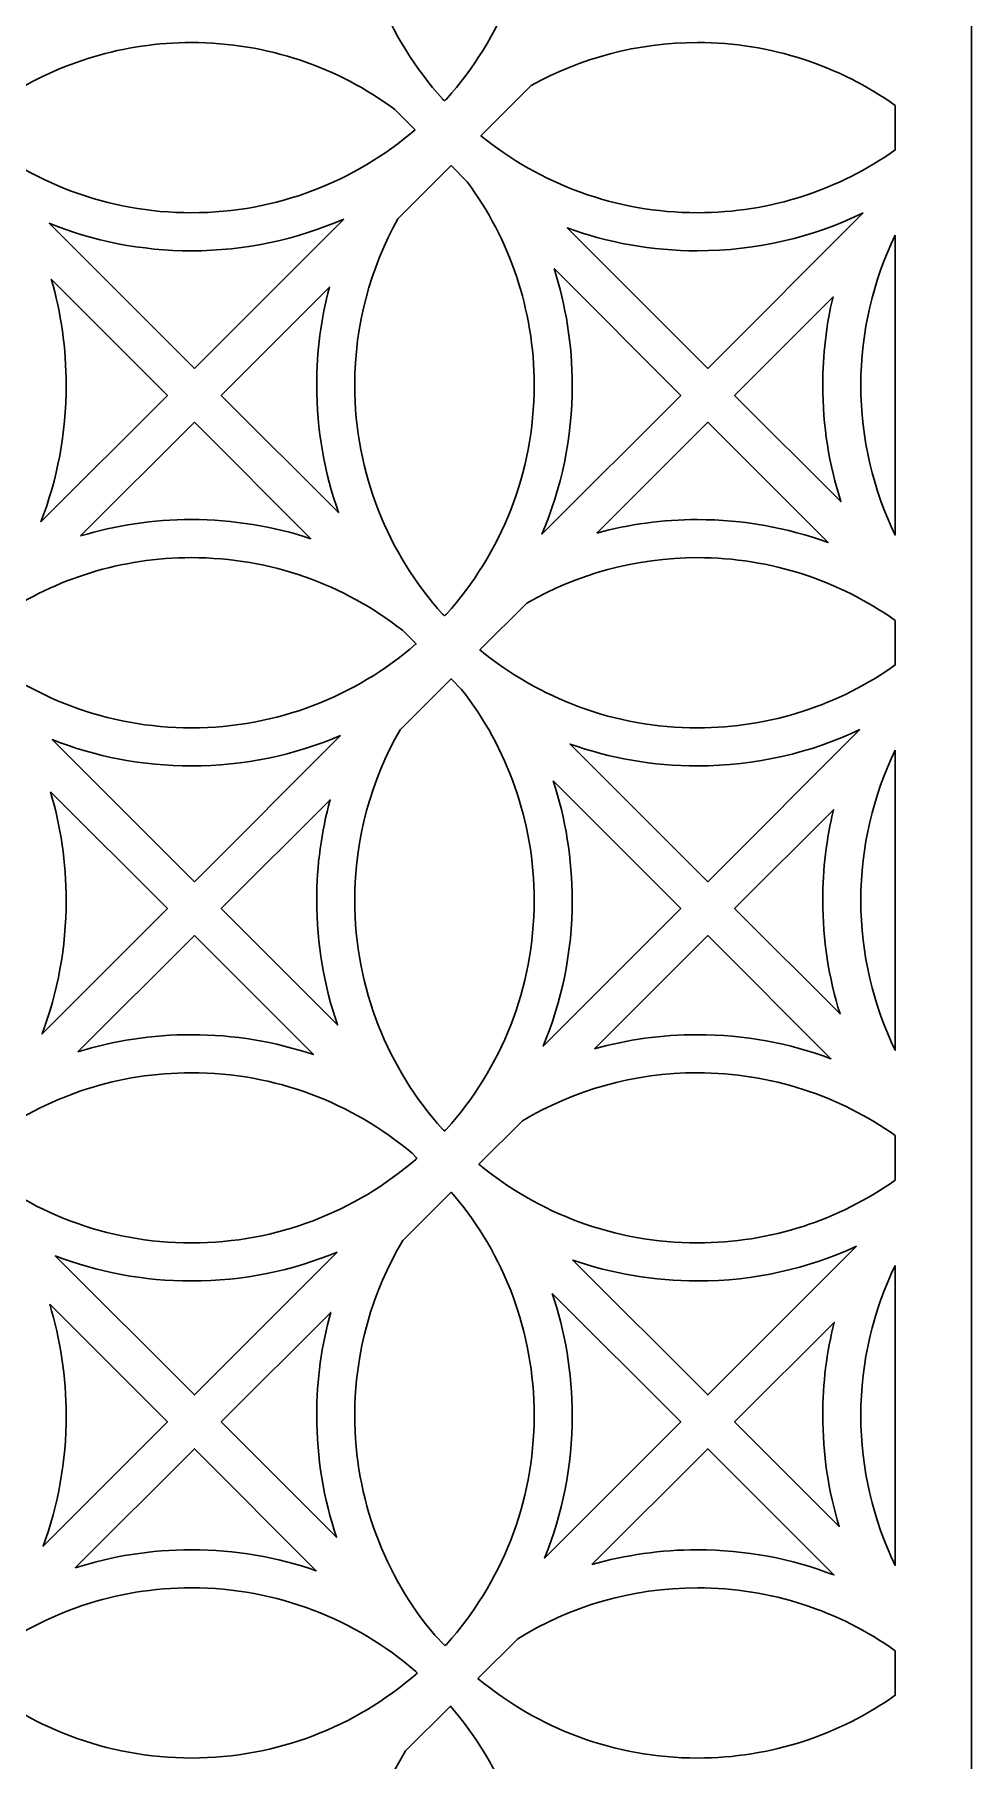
# Model space of a CAD drawing. Header units: centimetres. Extents: x -27 to -22.3, y -9 to 9.
# Drawn here: x -24.528 to -22.336, y 0.319 to 4.359 of the extents above; entities that cross this region are included whole.
import ezdxf

# ---------------------------------------------------------------- set-up
doc = ezdxf.new("R2010")
doc.units = ezdxf.units.CM
doc.header["$MEASUREMENT"] = 0
doc.layers.add('layer 1', color=7, linetype='Continuous')

msp = doc.modelspace()

# ---------------------------------------------------------------- linework, layer by layer
at = {"layer": 'layer 1', "color": 250, "lineweight": 30}
for points, knots in [([(-26.99914, -9.00021), (-26.99914, -9.00021), (-26.99914, -8.8791), (-26.99914, -8.8791), (-26.99914, -8.8791), (-26.99914, -8.8791), (-26.99914, -8.15456), (-26.99914, -8.15456), (-26.99914, -8.15456), (-26.99914, -8.15456), (-26.99914, -7.9634), (-26.99914, -7.9634), (-26.99914, -7.9634), (-26.99914, -7.9634), (-26.99914, -7.86883), (-26.99914, -7.86883), (-26.99914, -7.86883), (-26.99914, -7.86883), (-26.99914, -7.67766), (-26.99914, -7.67766), (-26.99914, -7.67766), (-26.99914, -7.67766), (-26.99914, -6.94883), (-26.99914, -6.94883), (-26.99914, -6.94883), (-26.99914, -6.94883), (-26.99914, -6.7577), (-26.99914, -6.7577), (-26.99914, -6.7577), (-26.99914, -6.7577), (-26.99914, -6.66312), (-26.99914, -6.66312), (-26.99914, -6.66312), (-26.99914, -6.66312), (-26.99914, -6.47189), (-26.99914, -6.47189), (-26.99914, -6.47189), (-26.99914, -6.47189), (-26.99914, -5.7432), (-26.99914, -5.7432), (-26.99914, -5.7432), (-26.99914, -5.7432), (-26.99914, -5.55199), (-26.99914, -5.55199), (-26.99914, -5.55199), (-26.99914, -5.55199), (-26.99914, -5.45741), (-26.99914, -5.45741), (-26.99914, -5.45741), (-26.99914, -5.45741), (-26.99914, -5.26631), (-26.99914, -5.26631), (-26.99914, -5.26631), (-26.99914, -5.26631), (-26.99914, -4.53748), (-26.99914, -4.53748), (-26.99914, -4.53748), (-26.99914, -4.53748), (-26.99914, -4.34628), (-26.99914, -4.34628), (-26.99914, -4.34628), (-26.99914, -4.34628), (-26.99914, -4.2517), (-26.99914, -4.2517), (-26.99914, -4.2517), (-26.99914, -4.2517), (-26.99914, -4.06049), (-26.99914, -4.06049), (-26.99914, -4.06049), (-26.99914, -4.06049), (-26.99914, -3.33171), (-26.99914, -3.33171), (-26.99914, -3.33171), (-26.99914, -3.33171), (-26.99914, -3.14057), (-26.99914, -3.14057), (-26.99914, -3.14057), (-26.99914, -3.14057), (-26.99914, -3.04599), (-26.99914, -3.04599), (-26.99914, -3.04599), (-26.99914, -3.04599), (-26.99914, -2.85482), (-26.99914, -2.85482), (-26.99914, -2.85482), (-26.99914, -2.85482), (-26.99914, -2.12608), (-26.99914, -2.12608), (-26.99914, -2.12608), (-26.99914, -2.12608), (-26.99914, -1.93486), (-26.99914, -1.93486), (-26.99914, -1.93486), (-26.99914, -1.93486), (-26.99914, -1.84028), (-26.99914, -1.84028), (-26.99914, -1.84028), (-26.99914, -1.84028), (-26.99914, -1.6491), (-26.99914, -1.6491), (-26.99914, -1.6491), (-26.99914, -1.6491), (-26.99914, -0.92028), (-26.99914, -0.92028), (-26.99914, -0.92028), (-26.99914, -0.92028), (-26.99914, -0.72915), (-26.99914, -0.72915), (-26.99914, -0.72915), (-26.99914, -0.72915), (-26.99914, -0.63457), (-26.99914, -0.63457), (-26.99914, -0.63457), (-26.99914, -0.63457), (-26.99914, -0.44337), (-26.99914, -0.44337), (-26.99914, -0.44337), (-26.99914, -0.44337), (-26.99914, 0.28533), (-26.99914, 0.28533), (-26.99914, 0.28533), (-26.99914, 0.28533), (-26.99914, 0.47656), (-26.99914, 0.47656), (-26.99914, 0.47656), (-26.99914, 0.47656), (-26.99914, 0.57114), (-26.99914, 0.57114), (-26.99914, 0.57114), (-26.99914, 0.57114), (-26.99914, 0.76231), (-26.99914, 0.76231), (-26.99914, 0.76231), (-26.99914, 0.76231), (-26.99914, 1.49051), (-26.99914, 1.49051), (-26.99914, 1.49051), (-26.99914, 1.49051), (-26.99914, 1.68227), (-26.99914, 1.68227), (-26.99914, 1.68227), (-26.99914, 1.68227), (-26.99914, 1.77685), (-26.99914, 1.77685), (-26.99914, 1.77685), (-26.99914, 1.77685), (-26.99914, 1.96797), (-26.99914, 1.96797), (-26.99914, 1.96797), (-26.99914, 1.96797), (-26.99914, 2.69195), (-26.99914, 2.69195), (-26.99914, 2.69195), (-26.99914, 2.69195), (-26.99914, 2.88798), (-26.99914, 2.88798), (-26.99914, 2.88798), (-26.99914, 2.88798), (-26.99914, 2.98256), (-26.99914, 2.98256), (-26.99914, 2.98256), (-26.99914, 2.98256), (-26.99914, 3.17371), (-26.99914, 3.17371), (-26.99914, 3.17371), (-26.99914, 3.17371), (-26.99914, 3.89339), (-26.99914, 3.89339), (-26.99914, 3.89339), (-26.99914, 3.89339), (-26.99914, 4.09369), (-26.99914, 4.09369), (-26.99914, 4.09369), (-26.99914, 4.09369), (-26.99914, 4.18826), (-26.99914, 4.18826), (-26.99914, 4.18826), (-26.99914, 4.18826), (-26.99914, 4.37942), (-26.99914, 4.37942), (-26.99914, 4.37942), (-26.99914, 4.37942), (-26.99914, 5.09483), (-26.99914, 5.09483), (-26.99914, 5.09483), (-26.99914, 5.09483), (-26.99914, 5.2994), (-26.99914, 5.2994), (-26.99914, 5.2994), (-26.99914, 5.2994), (-26.99914, 5.39397), (-26.99914, 5.39397), (-26.99914, 5.39397), (-26.99914, 5.39397), (-26.99914, 5.58508), (-26.99914, 5.58508), (-26.99914, 5.58508), (-26.99914, 5.58508), (-26.99914, 6.29628), (-26.99914, 6.29628), (-26.99914, 6.29628), (-26.99914, 6.29628), (-26.99914, 6.50511), (-26.99914, 6.50511), (-26.99914, 6.50511), (-26.99914, 6.50511), (-26.99914, 6.59968), (-26.99914, 6.59968), (-26.99914, 6.59968), (-26.99914, 6.59968), (-26.99914, 6.79088), (-26.99914, 6.79088), (-26.99914, 6.79088), (-26.99914, 6.79088), (-26.99914, 7.49772), (-26.99914, 7.49772), (-26.99914, 7.49772), (-26.99914, 7.49772), (-26.99914, 7.71082), (-26.99914, 7.71082), (-26.99914, 7.71082), (-26.99914, 7.71082), (-26.99914, 7.80534), (-26.99914, 7.80534), (-26.99914, 7.80534), (-26.99914, 7.80534), (-26.99914, 7.99654), (-26.99914, 7.99654), (-26.99914, 7.99654), (-26.99914, 7.99654), (-26.99914, 8.69916), (-26.99914, 8.69916), (-26.99914, 8.69916), (-26.99914, 8.69916), (-26.99914, 8.91653), (-26.99914, 8.91653), (-26.99914, 8.91653), (-26.99914, 8.91653), (-26.99914, 9.00077), (-26.99914, 9.00077), (-26.99914, 9.00077), (-26.99914, 9.00077), (-26.09931, 9.00077), (-26.09931, 9.00077), (-26.09931, 9.00077), (-26.09931, 9.00077), (-25.81343, 9.00077), (-25.81343, 9.00077), (-25.81343, 9.00077), (-25.81343, 9.00077), (-24.89787, 9.00077), (-24.89787, 9.00077), (-24.89787, 9.00077), (-24.89787, 9.00077), (-24.61199, 9.00077), (-24.61199, 9.00077), (-24.61199, 9.00077), (-24.61199, 9.00077), (-23.69642, 9.00077), (-23.69642, 9.00077), (-23.69642, 9.00077), (-23.69642, 9.00077), (-23.41055, 9.00077), (-23.41055, 9.00077), (-23.41055, 9.00077), (-23.41055, 9.00077), (-22.49498, 9.00077), (-22.49498, 9.00077), (-22.49498, 9.00077), (-22.49498, 9.00077), (-22.33552, 9.00077), (-22.33552, 9.00077), (-22.33552, 9.00077), (-22.33552, 9.00077), (-22.33552, 8.84131), (-22.33552, 8.84131), (-22.33552, 8.84131), (-22.33552, 8.84131), (-22.33552, 7.87926), (-22.33552, 7.87926), (-22.33552, 7.87926), (-22.33552, 7.87926), (-22.33552, 7.63699), (-22.33552, 7.63699), (-22.33552, 7.63699), (-22.33552, 7.63699), (-22.33552, 6.67355), (-22.33552, 6.67355), (-22.33552, 6.67355), (-22.33552, 6.67355), (-22.33552, 6.43121), (-22.33552, 6.43121), (-22.33552, 6.43121), (-22.33552, 6.43121), (-22.33552, 5.46784), (-22.33552, 5.46784), (-22.33552, 5.46784), (-22.33552, 5.46784), (-22.33552, 5.22553), (-22.33552, 5.22553), (-22.33552, 5.22553), (-22.33552, 5.22553), (-22.33552, 4.26213), (-22.33552, 4.26213), (-22.33552, 4.26213), (-22.33552, 4.26213), (-22.33552, 4.01986), (-22.33552, 4.01986), (-22.33552, 4.01986), (-22.33552, 4.01986), (-22.33552, 3.05645), (-22.33552, 3.05645), (-22.33552, 3.05645), (-22.33552, 3.05645), (-22.33552, 2.81414), (-22.33552, 2.81414), (-22.33552, 2.81414), (-22.33552, 2.81414), (-22.33552, 1.85075), (-22.33552, 1.85075), (-22.33552, 1.85075), (-22.33552, 1.85075), (-22.33552, 1.60839), (-22.33552, 1.60839), (-22.33552, 1.60839), (-22.33552, 1.60839), (-22.33552, 0.64502), (-22.33552, 0.64502), (-22.33552, 0.64502), (-22.33552, 0.64502), (-22.33552, 0.40266), (-22.33552, 0.40266), (-22.33552, 0.40266), (-22.33552, 0.40266), (-22.33552, -0.5607), (-22.33552, -0.5607), (-22.33552, -0.5607), (-22.33552, -0.5607), (-22.33552, -0.80306), (-22.33552, -0.80306), (-22.33552, -0.80306), (-22.33552, -0.80306), (-22.33552, -1.76645), (-22.33552, -1.76645), (-22.33552, -1.76645), (-22.33552, -1.76645), (-22.33552, -2.00875), (-22.33552, -2.00875), (-22.33552, -2.00875), (-22.33552, -2.00875), (-22.33552, -2.97215), (-22.33552, -2.97215), (-22.33552, -2.97215), (-22.33552, -2.97215), (-22.33552, -3.21441), (-22.33552, -3.21441), (-22.33552, -3.21441), (-22.33552, -3.21441), (-22.33552, -4.17782), (-22.33552, -4.17782), (-22.33552, -4.17782), (-22.33552, -4.17782), (-22.33552, -4.4201), (-22.33552, -4.4201), (-22.33552, -4.4201), (-22.33552, -4.4201), (-22.33552, -5.38351), (-22.33552, -5.38351), (-22.33552, -5.38351), (-22.33552, -5.38351), (-22.33552, -5.62586), (-22.33552, -5.62586), (-22.33552, -5.62586), (-22.33552, -5.62586), (-22.33552, -6.58922), (-22.33552, -6.58922), (-22.33552, -6.58922), (-22.33552, -6.58922), (-22.33552, -6.83158), (-22.33552, -6.83158), (-22.33552, -6.83158), (-22.33552, -6.83158), (-22.33552, -7.79495), (-22.33552, -7.79495), (-22.33552, -7.79495), (-22.33552, -7.79495), (-22.33552, -8.03731), (-22.33552, -8.03731), (-22.33552, -8.03731), (-22.33552, -8.03731), (-22.33552, -9.00021), (-22.33552, -9.00021), (-22.33552, -9.00021), (-22.33552, -9.00021), (-22.38961, -9.00021), (-22.38961, -9.00021), (-22.38961, -9.00021), (-22.38961, -9.00021), (-22.63238, -9.00021), (-22.63238, -9.00021), (-22.63238, -9.00021), (-22.63238, -9.00021), (-23.32115, -9.00021), (-23.32115, -9.00021), (-23.32115, -9.00021), (-23.32115, -9.00021), (-23.5194, -9.00021), (-23.5194, -9.00021), (-23.5194, -9.00021), (-23.5194, -9.00021), (-23.59105, -9.00021), (-23.59105, -9.00021), (-23.59105, -9.00021), (-23.59105, -9.00021), (-23.81659, -9.00021), (-23.81659, -9.00021), (-23.81659, -9.00021), (-23.81659, -9.00021), (-24.50534, -9.00021), (-24.50534, -9.00021), (-24.50534, -9.00021), (-24.50534, -9.00021), (-24.71737, -9.00021), (-24.71737, -9.00021), (-24.71737, -9.00021), (-24.71737, -9.00021), (-24.79249, -9.00021), (-24.79249, -9.00021), (-24.79249, -9.00021), (-24.79249, -9.00021), (-25.00087, -9.00021), (-25.00087, -9.00021), (-25.00087, -9.00021), (-25.00087, -9.00021), (-25.68958, -9.00021), (-25.68958, -9.00021), (-25.68958, -9.00021), (-25.68958, -9.00021), (-25.91881, -9.00021), (-25.91881, -9.00021), (-25.91881, -9.00021), (-25.91881, -9.00021), (-25.98676, -9.00021), (-25.98676, -9.00021), (-25.98676, -9.00021), (-25.98676, -9.00021), (-26.18507, -9.00021), (-26.18507, -9.00021), (-26.18507, -9.00021), (-26.18507, -9.00021), (-26.8739, -9.00021), (-26.8739, -9.00021), (-26.8739, -9.00021), (-26.8739, -9.00021), (-26.99914, -9.00021), (-26.99914, -9.00021)], [0, 0, 0, 0, 0.0086957, 0.0086957, 0.0086957, 0.0086957, 0.0173913, 0.0173913, 0.0173913, 0.0173913, 0.026087, 0.026087, 0.026087, 0.026087, 0.0347826, 0.0347826, 0.0347826, 0.0347826, 0.0434783, 0.0434783, 0.0434783, 0.0434783, 0.0521739, 0.0521739, 0.0521739, 0.0521739, 0.0608696, 0.0608696, 0.0608696, 0.0608696, 0.0695652, 0.0695652, 0.0695652, 0.0695652, 0.0782609, 0.0782609, 0.0782609, 0.0782609, 0.0869565, 0.0869565, 0.0869565, 0.0869565, 0.0956522, 0.0956522, 0.0956522, 0.0956522, 0.1043478, 0.1043478, 0.1043478, 0.1043478, 0.1130435, 0.1130435, 0.1130435, 0.1130435, 0.1217391, 0.1217391, 0.1217391, 0.1217391, 0.1304348, 0.1304348, 0.1304348, 0.1304348, 0.1391304, 0.1391304, 0.1391304, 0.1391304, 0.1478261, 0.1478261, 0.1478261, 0.1478261, 0.1565217, 0.1565217, 0.1565217, 0.1565217, 0.1652174, 0.1652174, 0.1652174, 0.1652174, 0.173913, 0.173913, 0.173913, 0.173913, 0.1826087, 0.1826087, 0.1826087, 0.1826087, 0.1913043, 0.1913043, 0.1913043, 0.1913043, 0.2, 0.2, 0.2, 0.2, 0.2086957, 0.2086957, 0.2086957, 0.2086957, 0.2173913, 0.2173913, 0.2173913, 0.2173913, 0.226087, 0.226087, 0.226087, 0.226087, 0.2347826, 0.2347826, 0.2347826, 0.2347826, 0.2434783, 0.2434783, 0.2434783, 0.2434783, 0.2521739, 0.2521739, 0.2521739, 0.2521739, 0.2608696, 0.2608696, 0.2608696, 0.2608696, 0.2695652, 0.2695652, 0.2695652, 0.2695652, 0.2782609, 0.2782609, 0.2782609, 0.2782609, 0.2869565, 0.2869565, 0.2869565, 0.2869565, 0.2956522, 0.2956522, 0.2956522, 0.2956522, 0.3043478, 0.3043478, 0.3043478, 0.3043478, 0.3130435, 0.3130435, 0.3130435, 0.3130435, 0.3217391, 0.3217391, 0.3217391, 0.3217391, 0.3304348, 0.3304348, 0.3304348, 0.3304348, 0.3391304, 0.3391304, 0.3391304, 0.3391304, 0.3478261, 0.3478261, 0.3478261, 0.3478261, 0.3565217, 0.3565217, 0.3565217, 0.3565217, 0.3652174, 0.3652174, 0.3652174, 0.3652174, 0.373913, 0.373913, 0.373913, 0.373913, 0.3826087, 0.3826087, 0.3826087, 0.3826087, 0.3913043, 0.3913043, 0.3913043, 0.3913043, 0.4, 0.4, 0.4, 0.4, 0.4086957, 0.4086957, 0.4086957, 0.4086957, 0.4173913, 0.4173913, 0.4173913, 0.4173913, 0.426087, 0.426087, 0.426087, 0.426087, 0.4347826, 0.4347826, 0.4347826, 0.4347826, 0.4434783, 0.4434783, 0.4434783, 0.4434783, 0.4521739, 0.4521739, 0.4521739, 0.4521739, 0.4608696, 0.4608696, 0.4608696, 0.4608696, 0.4695652, 0.4695652, 0.4695652, 0.4695652, 0.4782609, 0.4782609, 0.4782609, 0.4782609, 0.4869565, 0.4869565, 0.4869565, 0.4869565, 0.4956522, 0.4956522, 0.4956522, 0.4956522, 0.5043478, 0.5043478, 0.5043478, 0.5043478, 0.5130435, 0.5130435, 0.5130435, 0.5130435, 0.5217391, 0.5217391, 0.5217391, 0.5217391, 0.5304348, 0.5304348, 0.5304348, 0.5304348, 0.5391304, 0.5391304, 0.5391304, 0.5391304, 0.5478261, 0.5478261, 0.5478261, 0.5478261, 0.5565217, 0.5565217, 0.5565217, 0.5565217, 0.5652174, 0.5652174, 0.5652174, 0.5652174, 0.573913, 0.573913, 0.573913, 0.573913, 0.5826087, 0.5826087, 0.5826087, 0.5826087, 0.5913043, 0.5913043, 0.5913043, 0.5913043, 0.6, 0.6, 0.6, 0.6, 0.6086957, 0.6086957, 0.6086957, 0.6086957, 0.6173913, 0.6173913, 0.6173913, 0.6173913, 0.626087, 0.626087, 0.626087, 0.626087, 0.6347826, 0.6347826, 0.6347826, 0.6347826, 0.6434783, 0.6434783, 0.6434783, 0.6434783, 0.6521739, 0.6521739, 0.6521739, 0.6521739, 0.6608696, 0.6608696, 0.6608696, 0.6608696, 0.6695652, 0.6695652, 0.6695652, 0.6695652, 0.6782609, 0.6782609, 0.6782609, 0.6782609, 0.6869565, 0.6869565, 0.6869565, 0.6869565, 0.6956522, 0.6956522, 0.6956522, 0.6956522, 0.7043478, 0.7043478, 0.7043478, 0.7043478, 0.7130435, 0.7130435, 0.7130435, 0.7130435, 0.7217391, 0.7217391, 0.7217391, 0.7217391, 0.7304348, 0.7304348, 0.7304348, 0.7304348, 0.7391304, 0.7391304, 0.7391304, 0.7391304, 0.7478261, 0.7478261, 0.7478261, 0.7478261, 0.7565217, 0.7565217, 0.7565217, 0.7565217, 0.7652174, 0.7652174, 0.7652174, 0.7652174, 0.773913, 0.773913, 0.773913, 0.773913, 0.7826087, 0.7826087, 0.7826087, 0.7826087, 0.7913043, 0.7913043, 0.7913043, 0.7913043, 0.8, 0.8, 0.8, 0.8, 0.8086957, 0.8086957, 0.8086957, 0.8086957, 0.8173913, 0.8173913, 0.8173913, 0.8173913, 0.826087, 0.826087, 0.826087, 0.826087, 0.8347826, 0.8347826, 0.8347826, 0.8347826, 0.8434783, 0.8434783, 0.8434783, 0.8434783, 0.8521739, 0.8521739, 0.8521739, 0.8521739, 0.8608696, 0.8608696, 0.8608696, 0.8608696, 0.8695652, 0.8695652, 0.8695652, 0.8695652, 0.8782609, 0.8782609, 0.8782609, 0.8782609, 0.8869565, 0.8869565, 0.8869565, 0.8869565, 0.8956522, 0.8956522, 0.8956522, 0.8956522, 0.9043478, 0.9043478, 0.9043478, 0.9043478, 0.9130435, 0.9130435, 0.9130435, 0.9130435, 0.9217391, 0.9217391, 0.9217391, 0.9217391, 0.9304348, 0.9304348, 0.9304348, 0.9304348, 0.9391304, 0.9391304, 0.9391304, 0.9391304, 0.9478261, 0.9478261, 0.9478261, 0.9478261, 0.9565217, 0.9565217, 0.9565217, 0.9565217, 0.9652174, 0.9652174, 0.9652174, 0.9652174, 0.973913, 0.973913, 0.973913, 0.973913, 0.9826087, 0.9826087, 0.9826087, 0.9826087, 1, 1, 1, 1]), ([(-23.77875, 4.74383), (-23.77875, 4.88134), (-23.74411, 5.01077), (-23.6831, 5.12389), (-23.6831, 5.12389), (-23.6831, 5.12389), (-23.55349, 5.25351), (-23.55349, 5.25351), (-23.55349, 5.25351), (-23.55349, 5.25351), (-23.50443, 5.20445), (-23.50443, 5.20445), (-23.50443, 5.20445), (-23.41278, 5.0741), (-23.35895, 4.91524), (-23.35895, 4.74383), (-23.35895, 4.74383), (-23.35895, 4.53781), (-23.4367, 4.34994), (-23.56442, 4.20788), (-23.56442, 4.20788), (-23.56589, 4.20659), (-23.56736, 4.20529), (-23.56882, 4.20399), (-23.56882, 4.20399), (-23.57039, 4.20539), (-23.57196, 4.20678), (-23.57354, 4.20817), (-23.57354, 4.20817), (-23.70111, 4.35019), (-23.77875, 4.53795), (-23.77875, 4.74383)], [0, 0, 0, 0, 0.1111111, 0.1111111, 0.1111111, 0.1111111, 0.2222222, 0.2222222, 0.2222222, 0.2222222, 0.3333333, 0.3333333, 0.3333333, 0.3333333, 0.4444444, 0.4444444, 0.4444444, 0.4444444, 0.5555556, 0.5555556, 0.5555556, 0.5555556, 0.6666667, 0.6666667, 0.6666667, 0.6666667, 0.7777778, 0.7777778, 0.7777778, 0.7777778, 1, 1, 1, 1]), ([(-23.6376, 4.13618), (-23.77808, 4.01506), (-23.96099, 3.94181), (-24.16098, 3.94181), (-24.16098, 3.94181), (-24.35751, 3.94181), (-24.53754, 4.01257), (-24.67702, 4.12997), (-24.67702, 4.12997), (-24.67702, 4.12997), (-24.5932, 4.2138), (-24.5932, 4.2138), (-24.5932, 4.2138), (-24.46845, 4.29377), (-24.32012, 4.34014), (-24.16098, 4.34014), (-24.16098, 4.34014), (-23.98281, 4.34014), (-23.81822, 4.28198), (-23.68508, 4.18366), (-23.68508, 4.18366), (-23.68508, 4.18366), (-23.6376, 4.13618), (-23.6376, 4.13618)], [0, 0, 0, 0, 0.1428571, 0.1428571, 0.1428571, 0.1428571, 0.2857143, 0.2857143, 0.2857143, 0.2857143, 0.4285714, 0.4285714, 0.4285714, 0.4285714, 0.5714286, 0.5714286, 0.5714286, 0.5714286, 0.7142857, 0.7142857, 0.7142857, 0.7142857, 1, 1, 1, 1]), ([(-22.51375, 4.19296), (-22.64454, 4.28564), (-22.80427, 4.34014), (-22.97673, 4.34014), (-22.97673, 4.34014), (-23.11812, 4.34014), (-23.25095, 4.30349), (-23.36631, 4.23924), (-23.36631, 4.23924), (-23.36631, 4.23924), (-23.48338, 4.12217), (-23.48338, 4.12217), (-23.48338, 4.12217), (-23.34525, 4.00944), (-23.16888, 3.94181), (-22.97673, 3.94181), (-22.97673, 3.94181), (-22.80429, 3.94181), (-22.64454, 3.99626), (-22.51375, 4.0889), (-22.51375, 4.0889), (-22.51375, 4.0889), (-22.51375, 4.19296), (-22.51375, 4.19296)], [0, 0, 0, 0, 0.1428571, 0.1428571, 0.1428571, 0.1428571, 0.2857143, 0.2857143, 0.2857143, 0.2857143, 0.4285714, 0.4285714, 0.4285714, 0.4285714, 0.5714286, 0.5714286, 0.5714286, 0.5714286, 0.7142857, 0.7142857, 0.7142857, 0.7142857, 1, 1, 1, 1]), ([(-23.77875, 3.53812), (-23.77875, 3.67951), (-23.7421, 3.81235), (-23.67784, 3.9277), (-23.67784, 3.9277), (-23.67784, 3.9277), (-23.55349, 4.05206), (-23.55349, 4.05206), (-23.55349, 4.05206), (-23.55349, 4.05206), (-23.51544, 4.01402), (-23.51544, 4.01402), (-23.51544, 4.01402), (-23.41711, 3.88089), (-23.35895, 3.71629), (-23.35895, 3.53812), (-23.35895, 3.53812), (-23.35895, 3.3321), (-23.4367, 3.14423), (-23.56442, 3.00217), (-23.56442, 3.00217), (-23.5659, 3.00088), (-23.56737, 2.99957), (-23.56884, 2.99827), (-23.56884, 2.99827), (-23.57036, 2.99962), (-23.57189, 3.00097), (-23.57342, 3.00231), (-23.57342, 3.00231), (-23.70105, 3.14436), (-23.77875, 3.33217), (-23.77875, 3.53812)], [0, 0, 0, 0, 0.1111111, 0.1111111, 0.1111111, 0.1111111, 0.2222222, 0.2222222, 0.2222222, 0.2222222, 0.3333333, 0.3333333, 0.3333333, 0.3333333, 0.4444444, 0.4444444, 0.4444444, 0.4444444, 0.5555556, 0.5555556, 0.5555556, 0.5555556, 0.6666667, 0.6666667, 0.6666667, 0.6666667, 0.7777778, 0.7777778, 0.7777778, 0.7777778, 1, 1, 1, 1]), ([(-23.80472, 3.92686), (-23.91384, 3.87919), (-24.03431, 3.85269), (-24.16098, 3.85269), (-24.16098, 3.85269), (-24.27867, 3.85269), (-24.39102, 3.87557), (-24.49388, 3.91704), (-24.49388, 3.91704), (-24.49388, 3.91704), (-24.15421, 3.57737), (-24.15421, 3.57737), (-24.15421, 3.57737), (-24.15421, 3.57737), (-23.80472, 3.92686), (-23.80472, 3.92686)], [0, 0, 0, 0, 0.2, 0.2, 0.2, 0.2, 0.4, 0.4, 0.4, 0.4, 0.6, 0.6, 0.6, 0.6, 1, 1, 1, 1]), ([(-22.58869, 3.94144), (-22.706, 3.88459), (-22.83764, 3.85269), (-22.97673, 3.85269), (-22.97673, 3.85269), (-23.08384, 3.85269), (-23.18653, 3.87161), (-23.28167, 3.90627), (-23.28167, 3.90627), (-23.28167, 3.90627), (-22.95276, 3.57737), (-22.95276, 3.57737), (-22.95276, 3.57737), (-22.95276, 3.57737), (-22.58869, 3.94144), (-22.58869, 3.94144)], [0, 0, 0, 0, 0.2, 0.2, 0.2, 0.2, 0.4, 0.4, 0.4, 0.4, 0.6, 0.6, 0.6, 0.6, 1, 1, 1, 1]), ([(-22.51375, 3.88909), (-22.56545, 3.78307), (-22.5945, 3.66399), (-22.5945, 3.53812), (-22.5945, 3.53812), (-22.5945, 3.41224), (-22.56546, 3.29315), (-22.51375, 3.18713), (-22.51375, 3.18713), (-22.51375, 3.18713), (-22.51375, 3.88909), (-22.51375, 3.88909)], [0, 0, 0, 0, 0.25, 0.25, 0.25, 0.25, 0.5, 0.5, 0.5, 0.5, 1, 1, 1, 1]), ([(-23.31251, 3.81109), (-23.28484, 3.72506), (-23.26984, 3.63334), (-23.26984, 3.53812), (-23.26984, 3.53812), (-23.26984, 3.41439), (-23.29509, 3.29655), (-23.34068, 3.18945), (-23.34068, 3.18945), (-23.34068, 3.18945), (-23.01578, 3.51436), (-23.01578, 3.51436), (-23.01578, 3.51436), (-23.01578, 3.51436), (-23.31251, 3.81109), (-23.31251, 3.81109)], [0, 0, 0, 0, 0.2, 0.2, 0.2, 0.2, 0.4, 0.4, 0.4, 0.4, 0.6, 0.6, 0.6, 0.6, 1, 1, 1, 1]), ([(-24.48916, 3.7863), (-24.46635, 3.70751), (-24.45409, 3.62425), (-24.45409, 3.53812), (-24.45409, 3.53812), (-24.45409, 3.42539), (-24.47508, 3.31756), (-24.51329, 3.21828), (-24.51329, 3.21828), (-24.51329, 3.21828), (-24.21722, 3.51436), (-24.21722, 3.51436), (-24.21722, 3.51436), (-24.21722, 3.51436), (-24.48916, 3.7863), (-24.48916, 3.7863)], [0, 0, 0, 0, 0.2, 0.2, 0.2, 0.2, 0.4, 0.4, 0.4, 0.4, 0.6, 0.6, 0.6, 0.6, 1, 1, 1, 1]), ([(-23.86787, 3.53812), (-23.86787, 3.61746), (-23.85744, 3.69436), (-23.83797, 3.76758), (-23.83797, 3.76758), (-23.83797, 3.76758), (-24.09119, 3.51436), (-24.09119, 3.51436), (-24.09119, 3.51436), (-24.09119, 3.51436), (-23.81661, 3.23977), (-23.81661, 3.23977), (-23.81661, 3.23977), (-23.84976, 3.33306), (-23.86787, 3.43347), (-23.86787, 3.53812)], [0, 0, 0, 0, 0.2, 0.2, 0.2, 0.2, 0.4, 0.4, 0.4, 0.4, 0.6, 0.6, 0.6, 0.6, 1, 1, 1, 1]), ([(-22.68362, 3.53812), (-22.68362, 3.6092), (-22.67524, 3.67832), (-22.65952, 3.74459), (-22.65952, 3.74459), (-22.65952, 3.74459), (-22.88975, 3.51436), (-22.88975, 3.51436), (-22.88975, 3.51436), (-22.88975, 3.51436), (-22.64114, 3.26575), (-22.64114, 3.26575), (-22.64114, 3.26575), (-22.66869, 3.35161), (-22.68362, 3.44312), (-22.68362, 3.53812)], [0, 0, 0, 0, 0.2, 0.2, 0.2, 0.2, 0.4, 0.4, 0.4, 0.4, 0.6, 0.6, 0.6, 0.6, 1, 1, 1, 1]), ([(-24.42043, 3.18512), (-24.33833, 3.21008), (-24.25123, 3.22355), (-24.16098, 3.22355), (-24.16098, 3.22355), (-24.06342, 3.22355), (-23.96955, 3.20781), (-23.88169, 3.17883), (-23.88169, 3.17883), (-23.88169, 3.17883), (-24.15421, 3.45134), (-24.15421, 3.45134), (-24.15421, 3.45134), (-24.15421, 3.45134), (-24.42043, 3.18512), (-24.42043, 3.18512)], [0, 0, 0, 0, 0.2, 0.2, 0.2, 0.2, 0.4, 0.4, 0.4, 0.4, 0.6, 0.6, 0.6, 0.6, 1, 1, 1, 1]), ([(-23.21204, 3.19207), (-23.13707, 3.21256), (-23.05818, 3.22355), (-22.97673, 3.22355), (-22.97673, 3.22355), (-22.86939, 3.22355), (-22.76648, 3.20455), (-22.67117, 3.16975), (-22.67117, 3.16975), (-22.67117, 3.16975), (-22.95276, 3.45134), (-22.95276, 3.45134), (-22.95276, 3.45134), (-22.95276, 3.45134), (-23.21204, 3.19207), (-23.21204, 3.19207)], [0, 0, 0, 0, 0.2, 0.2, 0.2, 0.2, 0.4, 0.4, 0.4, 0.4, 0.6, 0.6, 0.6, 0.6, 1, 1, 1, 1]), ([(-23.63633, 2.93154), (-23.77698, 2.80978), (-23.96039, 2.7361), (-24.16098, 2.7361), (-24.16098, 2.7361), (-24.3586, 2.7361), (-24.53953, 2.80765), (-24.67933, 2.92622), (-24.67933, 2.92622), (-24.67933, 2.92622), (-24.60568, 2.99987), (-24.60568, 2.99987), (-24.60568, 2.99987), (-24.4784, 3.08485), (-24.32547, 3.13443), (-24.16098, 3.13443), (-24.16098, 3.13443), (-23.97485, 3.13443), (-23.80352, 3.07098), (-23.66742, 2.96455), (-23.66742, 2.96455), (-23.66742, 2.96455), (-23.63541, 2.93255), (-23.63541, 2.93255), (-23.63541, 2.93255), (-23.63541, 2.93255), (-23.63633, 2.93154), (-23.63633, 2.93154)], [0, 0, 0, 0, 0.125, 0.125, 0.125, 0.125, 0.25, 0.25, 0.25, 0.25, 0.375, 0.375, 0.375, 0.375, 0.5, 0.5, 0.5, 0.5, 0.625, 0.625, 0.625, 0.625, 0.75, 0.75, 0.75, 0.75, 1, 1, 1, 1]), ([(-22.51375, 2.98727), (-22.64454, 3.07994), (-22.80427, 3.13443), (-22.97673, 3.13443), (-22.97673, 3.13443), (-23.12208, 3.13443), (-23.25842, 3.09575), (-23.376, 3.02811), (-23.376, 3.02811), (-23.376, 3.02811), (-23.48574, 2.91836), (-23.48574, 2.91836), (-23.48574, 2.91836), (-23.34727, 2.80448), (-23.16997, 2.7361), (-22.97673, 2.7361), (-22.97673, 2.7361), (-22.80429, 2.7361), (-22.64454, 2.79055), (-22.51375, 2.88319), (-22.51375, 2.88319), (-22.51375, 2.88319), (-22.51375, 2.98727), (-22.51375, 2.98727)], [0, 0, 0, 0, 0.1428571, 0.1428571, 0.1428571, 0.1428571, 0.2857143, 0.2857143, 0.2857143, 0.2857143, 0.4285714, 0.4285714, 0.4285714, 0.4285714, 0.5714286, 0.5714286, 0.5714286, 0.5714286, 0.7142857, 0.7142857, 0.7142857, 0.7142857, 1, 1, 1, 1]), ([(-23.77875, 2.33241), (-23.77875, 2.47776), (-23.74007, 2.6141), (-23.67243, 2.73168), (-23.67243, 2.73168), (-23.67243, 2.73168), (-23.55349, 2.85062), (-23.55349, 2.85062), (-23.55349, 2.85062), (-23.55349, 2.85062), (-23.52884, 2.82597), (-23.52884, 2.82597), (-23.52884, 2.82597), (-23.4224, 2.68987), (-23.35895, 2.51854), (-23.35895, 2.33241), (-23.35895, 2.33241), (-23.35895, 2.12639), (-23.43671, 1.93852), (-23.56442, 1.79646), (-23.56442, 1.79646), (-23.5659, 1.79516), (-23.56738, 1.79385), (-23.56885, 1.79254), (-23.56885, 1.79254), (-23.57033, 1.79386), (-23.57182, 1.79517), (-23.57331, 1.79648), (-23.57331, 1.79648), (-23.70101, 1.93854), (-23.77875, 2.1264), (-23.77875, 2.33241)], [0, 0, 0, 0, 0.1111111, 0.1111111, 0.1111111, 0.1111111, 0.2222222, 0.2222222, 0.2222222, 0.2222222, 0.3333333, 0.3333333, 0.3333333, 0.3333333, 0.4444444, 0.4444444, 0.4444444, 0.4444444, 0.5555556, 0.5555556, 0.5555556, 0.5555556, 0.6666667, 0.6666667, 0.6666667, 0.6666667, 0.7777778, 0.7777778, 0.7777778, 0.7777778, 1, 1, 1, 1]), ([(-23.81231, 2.71783), (-23.91941, 2.67223), (-24.03725, 2.64698), (-24.16098, 2.64698), (-24.16098, 2.64698), (-24.27593, 2.64698), (-24.38581, 2.66877), (-24.48671, 2.70843), (-24.48671, 2.70843), (-24.48671, 2.70843), (-24.15421, 2.37593), (-24.15421, 2.37593), (-24.15421, 2.37593), (-24.15421, 2.37593), (-23.81231, 2.71783), (-23.81231, 2.71783)], [0, 0, 0, 0, 0.2, 0.2, 0.2, 0.2, 0.4, 0.4, 0.4, 0.4, 0.6, 0.6, 0.6, 0.6, 1, 1, 1, 1]), ([(-22.59679, 2.7319), (-22.71206, 2.67747), (-22.84083, 2.64698), (-22.97673, 2.64698), (-22.97673, 2.64698), (-23.08138, 2.64698), (-23.1818, 2.66509), (-23.27508, 2.69824), (-23.27508, 2.69824), (-23.27508, 2.69824), (-22.95276, 2.37593), (-22.95276, 2.37593), (-22.95276, 2.37593), (-22.95276, 2.37593), (-22.59679, 2.7319), (-22.59679, 2.7319)], [0, 0, 0, 0, 0.2, 0.2, 0.2, 0.2, 0.4, 0.4, 0.4, 0.4, 0.6, 0.6, 0.6, 0.6, 1, 1, 1, 1]), ([(-22.51375, 2.68343), (-22.56546, 2.5774), (-22.5945, 2.4583), (-22.5945, 2.33241), (-22.5945, 2.33241), (-22.5945, 2.20653), (-22.56547, 2.08743), (-22.51375, 1.98141), (-22.51375, 1.98141), (-22.51375, 1.98141), (-22.51375, 2.68343), (-22.51375, 2.68343)], [0, 0, 0, 0, 0.25, 0.25, 0.25, 0.25, 0.5, 0.5, 0.5, 0.5, 1, 1, 1, 1]), ([(-24.49097, 2.58666), (-24.46701, 2.50609), (-24.45409, 2.42076), (-24.45409, 2.33241), (-24.45409, 2.33241), (-24.45409, 2.22228), (-24.47412, 2.11683), (-24.51067, 2.01946), (-24.51067, 2.01946), (-24.51067, 2.01946), (-24.21722, 2.31291), (-24.21722, 2.31291), (-24.21722, 2.31291), (-24.21722, 2.31291), (-24.49097, 2.58666), (-24.49097, 2.58666)], [0, 0, 0, 0, 0.2, 0.2, 0.2, 0.2, 0.4, 0.4, 0.4, 0.4, 0.6, 0.6, 0.6, 0.6, 1, 1, 1, 1]), ([(-23.31456, 2.6117), (-23.28558, 2.52384), (-23.26984, 2.42996), (-23.26984, 2.33241), (-23.26984, 2.33241), (-23.26984, 2.21148), (-23.29398, 2.09619), (-23.33765, 1.99104), (-23.33765, 1.99104), (-23.33765, 1.99104), (-23.01578, 2.31291), (-23.01578, 2.31291), (-23.01578, 2.31291), (-23.01578, 2.31291), (-23.31456, 2.6117), (-23.31456, 2.6117)], [0, 0, 0, 0, 0.2, 0.2, 0.2, 0.2, 0.4, 0.4, 0.4, 0.4, 0.6, 0.6, 0.6, 0.6, 1, 1, 1, 1]), ([(-23.86787, 2.33241), (-23.86787, 2.41387), (-23.85688, 2.49276), (-23.83639, 2.56772), (-23.83639, 2.56772), (-23.83639, 2.56772), (-24.09119, 2.31291), (-24.09119, 2.31291), (-24.09119, 2.31291), (-24.09119, 2.31291), (-23.81893, 2.04065), (-23.81893, 2.04065), (-23.81893, 2.04065), (-23.85061, 2.13207), (-23.86787, 2.23022), (-23.86787, 2.33241)], [0, 0, 0, 0, 0.2, 0.2, 0.2, 0.2, 0.4, 0.4, 0.4, 0.4, 0.6, 0.6, 0.6, 0.6, 1, 1, 1, 1]), ([(-22.68362, 2.33241), (-22.68362, 2.40551), (-22.67476, 2.47654), (-22.65814, 2.54453), (-22.65814, 2.54453), (-22.65814, 2.54453), (-22.88975, 2.31291), (-22.88975, 2.31291), (-22.88975, 2.31291), (-22.88975, 2.31291), (-22.64319, 2.06636), (-22.64319, 2.06636), (-22.64319, 2.06636), (-22.66945, 2.15038), (-22.68362, 2.23974), (-22.68362, 2.33241)], [0, 0, 0, 0, 0.2, 0.2, 0.2, 0.2, 0.4, 0.4, 0.4, 0.4, 0.6, 0.6, 0.6, 0.6, 1, 1, 1, 1]), ([(-24.42653, 1.97758), (-24.34265, 2.00374), (-24.25346, 2.01784), (-24.16098, 2.01784), (-24.16098, 2.01784), (-24.06109, 2.01784), (-23.96504, 2.00139), (-23.87537, 1.97107), (-23.87537, 1.97107), (-23.87537, 1.97107), (-24.15421, 2.2499), (-24.15421, 2.2499), (-24.15421, 2.2499), (-24.15421, 2.2499), (-24.42653, 1.97758), (-24.42653, 1.97758)], [0, 0, 0, 0, 0.2, 0.2, 0.2, 0.2, 0.4, 0.4, 0.4, 0.4, 0.6, 0.6, 0.6, 0.6, 1, 1, 1, 1]), ([(-23.21789, 1.98478), (-23.14118, 2.00631), (-23.0603, 2.01784), (-22.97673, 2.01784), (-22.97673, 2.01784), (-22.86681, 2.01784), (-22.76155, 1.99788), (-22.66433, 1.96146), (-22.66433, 1.96146), (-22.66433, 1.96146), (-22.95276, 2.2499), (-22.95276, 2.2499), (-22.95276, 2.2499), (-22.95276, 2.2499), (-23.21789, 1.98478), (-23.21789, 1.98478)], [0, 0, 0, 0, 0.2, 0.2, 0.2, 0.2, 0.4, 0.4, 0.4, 0.4, 0.6, 0.6, 0.6, 0.6, 1, 1, 1, 1]), ([(-23.63618, 1.72596), (-23.77685, 1.60412), (-23.96032, 1.53039), (-24.16098, 1.53039), (-24.16098, 1.53039), (-24.35969, 1.53039), (-24.54153, 1.60272), (-24.68164, 1.72246), (-24.68164, 1.72246), (-24.68164, 1.72246), (-24.61917, 1.78493), (-24.61917, 1.78493), (-24.61917, 1.78493), (-24.48927, 1.87554), (-24.33133, 1.92873), (-24.16098, 1.92873), (-24.16098, 1.92873), (-23.96423, 1.92873), (-23.78404, 1.8578), (-23.64448, 1.74018), (-23.64448, 1.74018), (-23.64448, 1.74018), (-23.63336, 1.72905), (-23.63336, 1.72905), (-23.63336, 1.72905), (-23.6343, 1.72802), (-23.63524, 1.72699), (-23.63618, 1.72596)], [0, 0, 0, 0, 0.125, 0.125, 0.125, 0.125, 0.25, 0.25, 0.25, 0.25, 0.375, 0.375, 0.375, 0.375, 0.5, 0.5, 0.5, 0.5, 0.625, 0.625, 0.625, 0.625, 0.75, 0.75, 0.75, 0.75, 1, 1, 1, 1]), ([(-22.51375, 1.78158), (-22.64454, 1.87424), (-22.80428, 1.92873), (-22.97673, 1.92873), (-22.97673, 1.92873), (-23.12642, 1.92873), (-23.26651, 1.88765), (-23.38644, 1.81623), (-23.38644, 1.81623), (-23.38644, 1.81623), (-23.48808, 1.71459), (-23.48808, 1.71459), (-23.48808, 1.71459), (-23.34926, 1.59955), (-23.17106, 1.53039), (-22.97673, 1.53039), (-22.97673, 1.53039), (-22.80429, 1.53039), (-22.64454, 1.58484), (-22.51375, 1.67748), (-22.51375, 1.67748), (-22.51375, 1.67748), (-22.51375, 1.78158), (-22.51375, 1.78158)], [0, 0, 0, 0, 0.1428571, 0.1428571, 0.1428571, 0.1428571, 0.2857143, 0.2857143, 0.2857143, 0.2857143, 0.4285714, 0.4285714, 0.4285714, 0.4285714, 0.5714286, 0.5714286, 0.5714286, 0.5714286, 0.7142857, 0.7142857, 0.7142857, 0.7142857, 1, 1, 1, 1]), ([(-23.77875, 1.1267), (-23.77875, 1.27639), (-23.73769, 1.41649), (-23.66626, 1.53641), (-23.66626, 1.53641), (-23.66626, 1.53641), (-23.55349, 1.64918), (-23.55349, 1.64918), (-23.55349, 1.64918), (-23.55349, 1.64918), (-23.5475, 1.6432), (-23.5475, 1.6432), (-23.5475, 1.6432), (-23.42987, 1.50365), (-23.35895, 1.32345), (-23.35895, 1.1267), (-23.35895, 1.1267), (-23.35895, 0.92068), (-23.43671, 0.73281), (-23.56442, 0.59075), (-23.56442, 0.59075), (-23.5655, 0.58981), (-23.56657, 0.58886), (-23.56764, 0.58791), (-23.56764, 0.58791), (-23.56764, 0.58791), (-23.59171, 0.61198), (-23.59171, 0.61198), (-23.59171, 0.61198), (-23.70843, 0.75129), (-23.77875, 0.93079), (-23.77875, 1.1267)], [0, 0, 0, 0, 0.1111111, 0.1111111, 0.1111111, 0.1111111, 0.2222222, 0.2222222, 0.2222222, 0.2222222, 0.3333333, 0.3333333, 0.3333333, 0.3333333, 0.4444444, 0.4444444, 0.4444444, 0.4444444, 0.5555556, 0.5555556, 0.5555556, 0.5555556, 0.6666667, 0.6666667, 0.6666667, 0.6666667, 0.7777778, 0.7777778, 0.7777778, 0.7777778, 1, 1, 1, 1]), ([(-23.81961, 1.50908), (-23.92476, 1.46542), (-24.04005, 1.44127), (-24.16098, 1.44127), (-24.16098, 1.44127), (-24.27333, 1.44127), (-24.38082, 1.46213), (-24.47982, 1.5001), (-24.47982, 1.5001), (-24.47982, 1.5001), (-24.15421, 1.17448), (-24.15421, 1.17448), (-24.15421, 1.17448), (-24.15421, 1.17448), (-23.81961, 1.50908), (-23.81961, 1.50908)], [0, 0, 0, 0, 0.2, 0.2, 0.2, 0.2, 0.4, 0.4, 0.4, 0.4, 0.6, 0.6, 0.6, 0.6, 1, 1, 1, 1]), ([(-22.6048, 1.52245), (-22.71801, 1.47037), (-22.84397, 1.44127), (-22.97673, 1.44127), (-22.97673, 1.44127), (-23.07891, 1.44127), (-23.17707, 1.45853), (-23.26849, 1.49021), (-23.26849, 1.49021), (-23.26849, 1.49021), (-22.95276, 1.17448), (-22.95276, 1.17448), (-22.95276, 1.17448), (-22.95276, 1.17448), (-22.6048, 1.52245), (-22.6048, 1.52245)], [0, 0, 0, 0, 0.2, 0.2, 0.2, 0.2, 0.4, 0.4, 0.4, 0.4, 0.6, 0.6, 0.6, 0.6, 1, 1, 1, 1]), ([(-22.51375, 1.47768), (-22.56545, 1.37166), (-22.5945, 1.25257), (-22.5945, 1.1267), (-22.5945, 1.1267), (-22.5945, 1.00081), (-22.56547, 0.8817), (-22.51375, 0.77567), (-22.51375, 0.77567), (-22.51375, 0.77567), (-22.51375, 1.47768), (-22.51375, 1.47768)], [0, 0, 0, 0, 0.25, 0.25, 0.25, 0.25, 0.5, 0.5, 0.5, 0.5, 1, 1, 1, 1]), ([(-24.49278, 1.38703), (-24.46765, 1.30467), (-24.45409, 1.21727), (-24.45409, 1.1267), (-24.45409, 1.1267), (-24.45409, 1.01917), (-24.47315, 0.91608), (-24.50807, 0.82062), (-24.50807, 0.82062), (-24.50807, 0.82062), (-24.21722, 1.11147), (-24.21722, 1.11147), (-24.21722, 1.11147), (-24.21722, 1.11147), (-24.49278, 1.38703), (-24.49278, 1.38703)], [0, 0, 0, 0, 0.2, 0.2, 0.2, 0.2, 0.4, 0.4, 0.4, 0.4, 0.6, 0.6, 0.6, 0.6, 1, 1, 1, 1]), ([(-23.31661, 1.41231), (-23.28629, 1.32264), (-23.26984, 1.22659), (-23.26984, 1.1267), (-23.26984, 1.1267), (-23.26984, 1.00853), (-23.2929, 0.89575), (-23.3347, 0.79255), (-23.3347, 0.79255), (-23.3347, 0.79255), (-23.01578, 1.11147), (-23.01578, 1.11147), (-23.01578, 1.11147), (-23.01578, 1.11147), (-23.31661, 1.41231), (-23.31661, 1.41231)], [0, 0, 0, 0, 0.2, 0.2, 0.2, 0.2, 0.4, 0.4, 0.4, 0.4, 0.6, 0.6, 0.6, 0.6, 1, 1, 1, 1]), ([(-23.86787, 1.1267), (-23.86787, 1.21027), (-23.85633, 1.29115), (-23.83481, 1.36786), (-23.83481, 1.36786), (-23.83481, 1.36786), (-24.09119, 1.11147), (-24.09119, 1.11147), (-24.09119, 1.11147), (-24.09119, 1.11147), (-23.82123, 0.8415), (-23.82123, 0.8415), (-23.82123, 0.8415), (-23.85147, 0.93105), (-23.86787, 1.02696), (-23.86787, 1.1267)], [0, 0, 0, 0, 0.2, 0.2, 0.2, 0.2, 0.4, 0.4, 0.4, 0.4, 0.6, 0.6, 0.6, 0.6, 1, 1, 1, 1]), ([(-22.68362, 1.1267), (-22.68362, 1.20182), (-22.67427, 1.27476), (-22.65676, 1.34446), (-22.65676, 1.34446), (-22.65676, 1.34446), (-22.88975, 1.11147), (-22.88975, 1.11147), (-22.88975, 1.11147), (-22.88975, 1.11147), (-22.64504, 0.86676), (-22.64504, 0.86676), (-22.64504, 0.86676), (-22.6701, 0.94901), (-22.68362, 1.03627), (-22.68362, 1.1267)], [0, 0, 0, 0, 0.2, 0.2, 0.2, 0.2, 0.4, 0.4, 0.4, 0.4, 0.6, 0.6, 0.6, 0.6, 1, 1, 1, 1]), ([(-24.43285, 0.76982), (-24.34713, 0.79726), (-24.25579, 0.81213), (-24.16098, 0.81213), (-24.16098, 0.81213), (-24.05863, 0.81213), (-23.96034, 0.79481), (-23.86879, 0.76304), (-23.86879, 0.76304), (-23.86879, 0.76304), (-24.15421, 1.04846), (-24.15421, 1.04846), (-24.15421, 1.04846), (-24.15421, 1.04846), (-24.43285, 0.76982), (-24.43285, 0.76982)], [0, 0, 0, 0, 0.2, 0.2, 0.2, 0.2, 0.4, 0.4, 0.4, 0.4, 0.6, 0.6, 0.6, 0.6, 1, 1, 1, 1]), ([(-23.22385, 0.77737), (-23.14538, 0.79999), (-23.06247, 0.81213), (-22.97673, 0.81213), (-22.97673, 0.81213), (-22.86421, 0.81213), (-22.75657, 0.79121), (-22.65744, 0.75313), (-22.65744, 0.75313), (-22.65744, 0.75313), (-22.95276, 1.04846), (-22.95276, 1.04846), (-22.95276, 1.04846), (-22.95276, 1.04846), (-23.22385, 0.77737), (-23.22385, 0.77737)], [0, 0, 0, 0, 0.2, 0.2, 0.2, 0.2, 0.4, 0.4, 0.4, 0.4, 0.6, 0.6, 0.6, 0.6, 1, 1, 1, 1]), ([(-23.63288, 0.52385), (-23.63392, 0.52497), (-23.63498, 0.52607), (-23.63601, 0.5272), (-23.63601, 0.5272), (-23.7767, 0.64916), (-23.96021, 0.72302), (-24.16098, 0.72302), (-24.16098, 0.72302), (-24.33793, 0.72302), (-24.50148, 0.66564), (-24.63413, 0.56853), (-24.63413, 0.56853), (-24.63413, 0.56853), (-24.68396, 0.51871), (-24.68396, 0.51871), (-24.68396, 0.51871), (-24.54353, 0.39779), (-24.36078, 0.32468), (-24.16098, 0.32468), (-24.16098, 0.32468), (-23.9603, 0.32468), (-23.77681, 0.39842), (-23.63614, 0.52028), (-23.63614, 0.52028), (-23.63506, 0.52147), (-23.63397, 0.52266), (-23.63288, 0.52385)], [0, 0, 0, 0, 0.125, 0.125, 0.125, 0.125, 0.25, 0.25, 0.25, 0.25, 0.375, 0.375, 0.375, 0.375, 0.5, 0.5, 0.5, 0.5, 0.625, 0.625, 0.625, 0.625, 0.75, 0.75, 0.75, 0.75, 1, 1, 1, 1]), ([(-22.51375, 0.57589), (-22.64454, 0.66855), (-22.80428, 0.72302), (-22.97673, 0.72302), (-22.97673, 0.72302), (-23.13094, 0.72302), (-23.27498, 0.67944), (-23.39726, 0.60397), (-23.39726, 0.60397), (-23.39726, 0.60397), (-23.49039, 0.51083), (-23.49039, 0.51083), (-23.49039, 0.51083), (-23.35125, 0.39463), (-23.17215, 0.32468), (-22.97673, 0.32468), (-22.97673, 0.32468), (-22.80429, 0.32468), (-22.64454, 0.37913), (-22.51375, 0.47177), (-22.51375, 0.47177), (-22.51375, 0.47177), (-22.51375, 0.57589), (-22.51375, 0.57589)], [0, 0, 0, 0, 0.1428571, 0.1428571, 0.1428571, 0.1428571, 0.2857143, 0.2857143, 0.2857143, 0.2857143, 0.4285714, 0.4285714, 0.4285714, 0.4285714, 0.5714286, 0.5714286, 0.5714286, 0.5714286, 0.7142857, 0.7142857, 0.7142857, 0.7142857, 1, 1, 1, 1]), ([(-23.77875, -0.07901), (-23.77875, 0.0752), (-23.73517, 0.21924), (-23.6597, 0.34152), (-23.6597, 0.34152), (-23.6597, 0.34152), (-23.55495, 0.44627), (-23.55495, 0.44627), (-23.55495, 0.44627), (-23.43285, 0.30555), (-23.35895, 0.12188), (-23.35895, -0.07901), (-23.35895, -0.07901), (-23.35895, -0.28501), (-23.43669, -0.47287), (-23.56439, -0.61492), (-23.56439, -0.61492), (-23.56439, -0.61492), (-23.56537, -0.61579), (-23.56537, -0.61579), (-23.56537, -0.61579), (-23.56537, -0.61579), (-23.60977, -0.57139), (-23.60977, -0.57139), (-23.60977, -0.57139), (-23.71565, -0.43547), (-23.77875, -0.2646), (-23.77875, -0.07901)], [0, 0, 0, 0, 0.125, 0.125, 0.125, 0.125, 0.25, 0.25, 0.25, 0.25, 0.375, 0.375, 0.375, 0.375, 0.5, 0.5, 0.5, 0.5, 0.625, 0.625, 0.625, 0.625, 0.75, 0.75, 0.75, 0.75, 1, 1, 1, 1])]:
    msp.add_open_spline(points, degree=3, knots=knots, dxfattribs=at)

doc.saveas('drawing.dxf')
